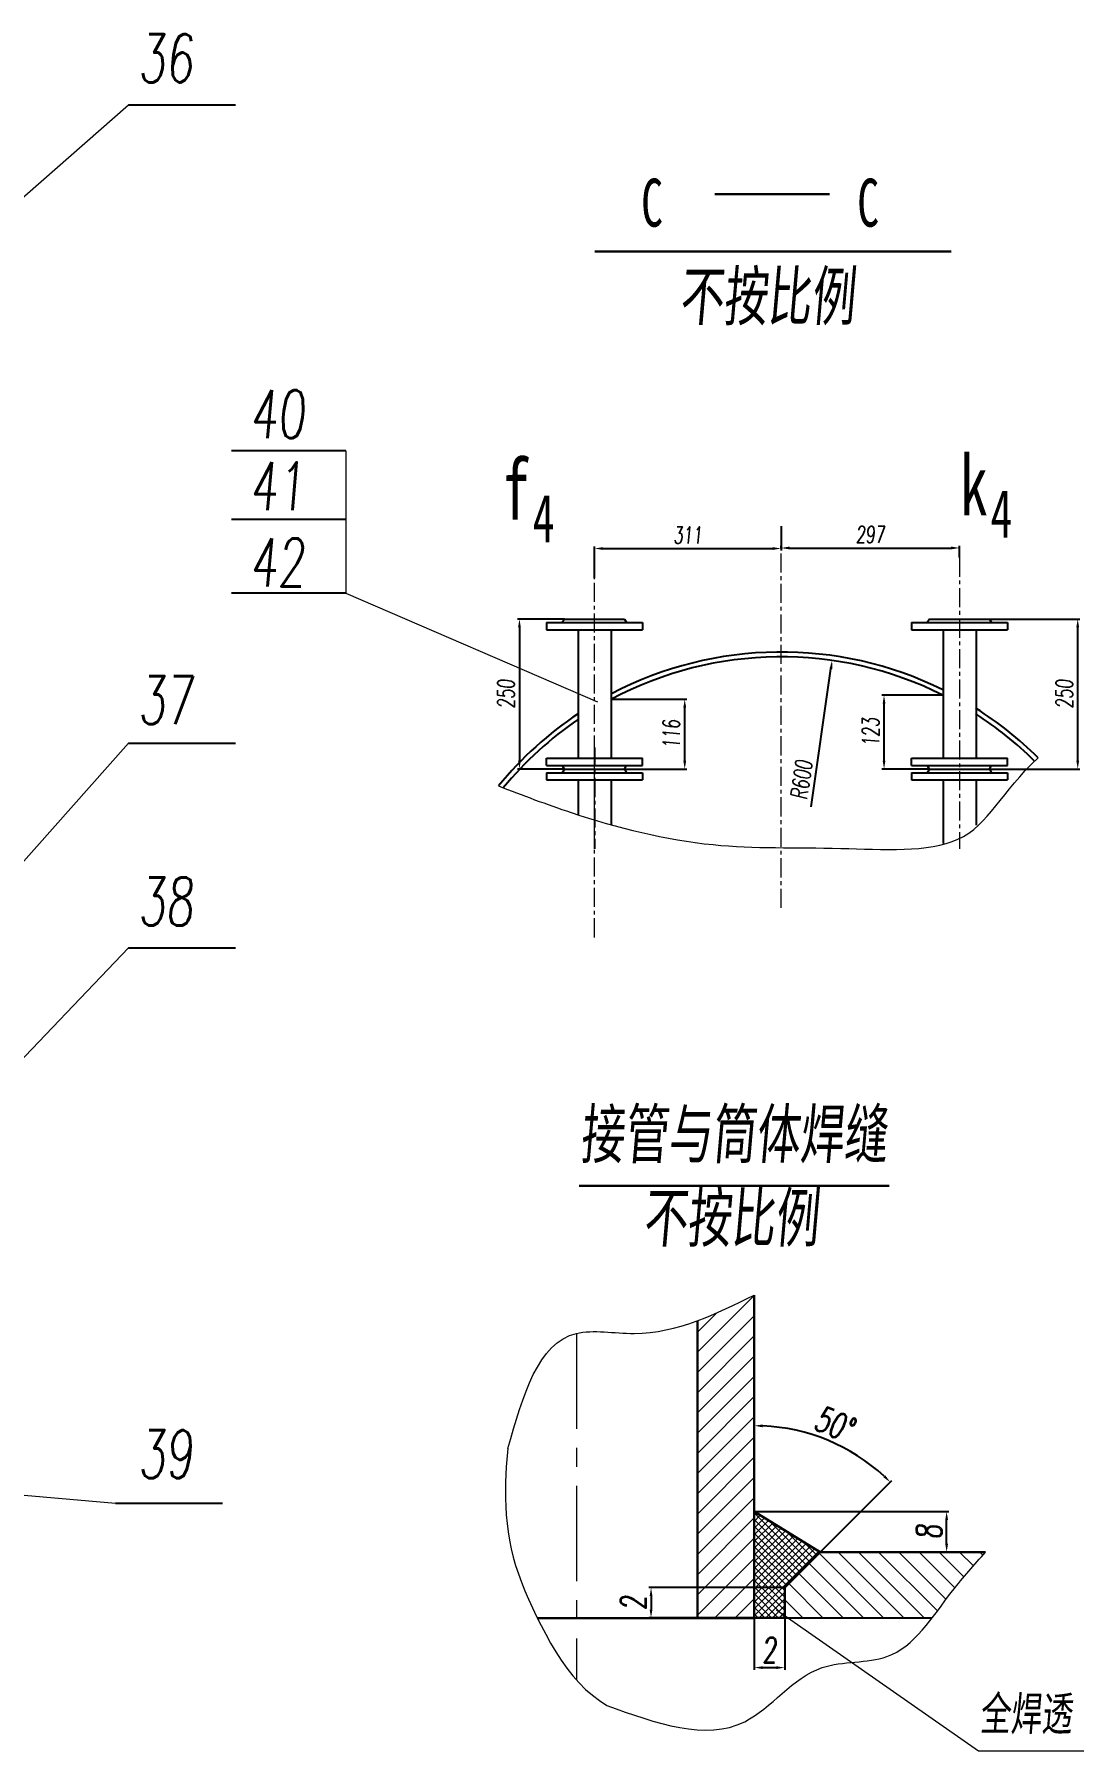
# Model space of a CAD drawing. Header units: millimetres. Extents: x 21194 to 30104, y -10888 to 2261.
# Drawn here: x 25051 to 26799, y -8094 to -5235 of the extents above; entities that cross this region are included whole.
import ezdxf

# ---------------------------------------------------------------- set-up
doc = ezdxf.new("R2010")
doc.units = ezdxf.units.MM
doc.linetypes.add('CENTER', pattern=[50.8, 31.75, -6.35, 6.35, -6.35])
doc.layers.get('0').update_dxf_attribs({"lineweight": 30})
doc.layers.add('01', color=7, linetype='Continuous')
doc.layers.add('05', color=4, linetype='CENTER')
for name, color, linetype, lineweight in [('中心线', 1, 'CENTER', 9), ('剖面线', 2, 'Continuous', 9), ('填充线', 2, 'Continuous', 9), ('标注线', 3, 'Continuous', 15), ('细实线', 4, 'Continuous', 9)]:
    doc.layers.add(name, color=color, linetype=linetype, lineweight=lineweight)
doc.styles.get("Standard").update_dxf_attribs({"font": 'SIMFANG.TTF', "width": 0.67, "oblique": 5, "height": 7})
doc.styles.add('细斜', font='romans.shx', dxfattribs={"width": 0.67, "oblique": 5})
doc.dimstyles.new('ISO-25', dxfattribs={"dimscale": 2.8, "dimtxt": 10, "dimasz": 5, "dimexe": 1.25, "dimexo": 0, "dimgap": 3, "dimtad": 1, "dimdec": 1, "dimdsep": 46, "dimtxsty": '细斜', "dimcen": 2.5, "dimadec": 0, "dimazin": 0, "dimtfac": 1, "dimtdec": 1, "dimtmove": 1, "dimatfit": 1, "dimfxl": 0, "dimarcsym": 0})

# ---------------------------------------------------------------- blocks, each defined once
blk = doc.blocks.new('*D90')
at = {"layer": 'Defpoints', "color": 0}
for p in [(26250.5, -7334.8), (26410.6, -7595.3), (26360.2, -7762.9), (26301.1, -7822), (26250.5, -7872.7)]:
    blk.add_point(p, dxfattribs=at)
at = {"layer": '细实线', "color": 0, "lineweight": -2}
blk.add_line((26360.2, -7762.9), (26479.4, -7643.7), dxfattribs=at)
blk.add_arc((26250.5, -7872.6), 320.3, 47.5049, 87.4951, dxfattribs=at)
at = {"layer": '细实线', "color": 0}
for points in [[(26264.4, -7555), (26264.5, -7550.3), (26250.5, -7552.4)], [(26468.4, -7634.8), (26465.2, -7638.2), (26476.9, -7646.2)]]:
    blk.add_solid(points, dxfattribs=at)
at = {"layer": '细实线', "color": 0, "insert": (26384.3, -7549.6), "char_height": 42, "attachment_point": 5, "rotation": 337.5, "style": '细斜'}
blk.add_mtext('50%%d', dxfattribs=at)
blk = doc.blocks.new('*D91')
at = {"layer": 'Defpoints', "color": 0}
for p in [(26250.5, -7872.7), (26301.1, -7872.7), (26301.1, -7955.3)]:
    blk.add_point(p, dxfattribs=at)
at = {"layer": '标注线', "color": 0, "lineweight": -2}
for p, q in [((26250.5, -7872.7), (26250.5, -7958.8)), ((26301.1, -7872.7), (26301.1, -7958.8)), ((26264.5, -7955.3), (26287.1, -7955.3))]:
    blk.add_line(p, q, dxfattribs=at)
at = {"layer": '标注线', "color": 0}
for points in [[(26264.5, -7953), (26264.5, -7957.7), (26250.5, -7955.3)], [(26287.1, -7953), (26287.1, -7957.7), (26301.1, -7955.3)]]:
    blk.add_solid(points, dxfattribs=at)
at = {"layer": '标注线', "color": 0, "insert": (26275.8, -7925.9), "char_height": 42, "attachment_point": 5, "style": '细斜'}
blk.add_mtext('2', dxfattribs=at)
blk = doc.blocks.new('*D92')
at = {"layer": 'Defpoints', "color": 0}
for p in [(26301.1, -7822), (26078.5, -7872.6), (26301.1, -7872.6)]:
    blk.add_point(p, dxfattribs=at)
at = {"layer": '标注线', "color": 0, "lineweight": -2}
for p, q in [((26301.1, -7822), (26075, -7822)), ((26078.5, -7836), (26078.5, -7858.6)), ((26301.1, -7872.6), (26075, -7872.6))]:
    blk.add_line(p, q, dxfattribs=at)
at = {"layer": '标注线', "color": 0}
for points in [[(26076.2, -7836), (26080.8, -7836), (26078.5, -7822)], [(26076.2, -7858.6), (26080.8, -7858.6), (26078.5, -7872.6)]]:
    blk.add_solid(points, dxfattribs=at)
at = {"layer": '标注线', "color": 0, "insert": (26049.1, -7847.3), "char_height": 42, "attachment_point": 5, "rotation": 90, "style": '细斜'}
blk.add_mtext('2', dxfattribs=at)
blk = doc.blocks.new('*D87')
at = {"layer": 'Defpoints', "color": 0}
for p in [(26295.2, -6054), (26295.2, -6091.2), (25984.2, -6140.3)]:
    blk.add_point(p, dxfattribs=at)
at = {"layer": '标注线', "color": 0, "lineweight": -2}
for p, q in [((26295.2, -6054), (26295.2, -6094.7)), ((25984.2, -6140.3), (25984.2, -6087.7)), ((25998.2, -6091.2), (26281.2, -6091.2))]:
    blk.add_line(p, q, dxfattribs=at)
at = {"layer": '标注线', "color": 0}
for points in [[(25998.2, -6088.8), (25998.2, -6093.5), (25984.2, -6091.2)], [(26281.2, -6088.8), (26281.2, -6093.5), (26295.2, -6091.2)]]:
    blk.add_solid(points, dxfattribs=at)
at = {"layer": '标注线', "color": 0, "insert": (26139.7, -6068.8), "char_height": 28, "attachment_point": 5, "style": '细斜'}
blk.add_mtext('311', dxfattribs=at)
blk = doc.blocks.new('*D32')
at = {"layer": 'Defpoints', "color": 0}
for p in [(25934.2, -6208.6), (25859.3, -6458.6), (25934.2, -6458.6)]:
    blk.add_point(p, dxfattribs=at)
at = {"layer": '标注线', "color": 0, "lineweight": -2}
for p, q in [((25934.2, -6208.6), (25855.8, -6208.6)), ((25859.3, -6222.6), (25859.3, -6444.6)), ((25934.2, -6458.6), (25855.8, -6458.6))]:
    blk.add_line(p, q, dxfattribs=at)
at = {"layer": '标注线', "color": 0}
for points in [[(25857, -6222.6), (25861.6, -6222.6), (25859.3, -6208.6)], [(25857, -6444.6), (25861.6, -6444.6), (25859.3, -6458.6)]]:
    blk.add_solid(points, dxfattribs=at)
at = {"layer": '标注线', "color": 0, "insert": (25836.9, -6333.6), "char_height": 28, "attachment_point": 5, "rotation": 90, "style": '细斜'}
blk.add_mtext('250', dxfattribs=at)
blk = doc.blocks.new('*D30')
at = {"layer": 'Defpoints', "color": 0}
for p in [(26466.6, -6335.4), (26564.5, -6335.4), (26542.2, -6458.6)]:
    blk.add_point(p, dxfattribs=at)
at = {"layer": '标注线', "color": 0, "lineweight": -2}
for p, q in [((26564.5, -6335.4), (26463.1, -6335.4)), ((26466.6, -6444.6), (26466.6, -6349.4)), ((26542.2, -6458.6), (26463.1, -6458.6))]:
    blk.add_line(p, q, dxfattribs=at)
at = {"layer": '标注线', "color": 0}
for points in [[(26464.3, -6349.4), (26468.9, -6349.4), (26466.6, -6335.4)], [(26464.3, -6444.6), (26468.9, -6444.6), (26466.6, -6458.6)]]:
    blk.add_solid(points, dxfattribs=at)
at = {"layer": '标注线', "color": 0, "insert": (26444.2, -6397), "char_height": 28, "attachment_point": 5, "rotation": 90, "style": '细斜'}
blk.add_mtext('123', dxfattribs=at)
blk = doc.blocks.new('*D29')
at = {"layer": 'Defpoints', "color": 0}
for p in [(26012.7, -6342.3), (26134.6, -6342.3), (26034.2, -6458.6)]:
    blk.add_point(p, dxfattribs=at)
at = {"layer": '标注线', "color": 0, "lineweight": -2}
for p, q in [((26012.7, -6342.3), (26138.1, -6342.3)), ((26134.6, -6444.6), (26134.6, -6356.3)), ((26034.2, -6458.6), (26138.1, -6458.6))]:
    blk.add_line(p, q, dxfattribs=at)
at = {"layer": '标注线', "color": 0}
for points in [[(26132.3, -6356.3), (26137, -6356.3), (26134.6, -6342.3)], [(26132.3, -6444.6), (26137, -6444.6), (26134.6, -6458.6)]]:
    blk.add_solid(points, dxfattribs=at)
at = {"layer": '标注线', "color": 0, "insert": (26112.2, -6400.4), "char_height": 28, "attachment_point": 5, "rotation": 90, "style": '细斜'}
blk.add_mtext('116', dxfattribs=at)
blk = doc.blocks.new('*D31')
at = {"layer": 'Defpoints', "color": 0}
for p in [(26642.2, -6208.6), (26789.2, -6208.6), (26642.2, -6458.6)]:
    blk.add_point(p, dxfattribs=at)
at = {"layer": '标注线', "color": 0, "lineweight": -2}
for p, q in [((26642.2, -6208.6), (26792.7, -6208.6)), ((26789.2, -6444.6), (26789.2, -6222.6)), ((26642.2, -6458.6), (26792.7, -6458.6))]:
    blk.add_line(p, q, dxfattribs=at)
at = {"layer": '标注线', "color": 0}
for points in [[(26786.9, -6222.6), (26791.5, -6222.6), (26789.2, -6208.6)], [(26786.9, -6444.6), (26791.5, -6444.6), (26789.2, -6458.6)]]:
    blk.add_solid(points, dxfattribs=at)
at = {"layer": '标注线', "color": 0, "insert": (26766.8, -6333.6), "char_height": 28, "attachment_point": 5, "rotation": 90, "style": '细斜'}
blk.add_mtext('250', dxfattribs=at)
blk = doc.blocks.new('*D26')
at = {"layer": 'Defpoints', "color": 0}
for p in [(26380.1, -6277.6), (26295.2, -6871.6)]:
    blk.add_point(p, dxfattribs=at)
at = {"layer": '标注线', "color": 0, "lineweight": -2}
blk.add_line((26345.3, -6521.2), (26378.1, -6291.5), dxfattribs=at)
at = {"layer": '标注线', "color": 0}
blk.add_solid([(26375.8, -6291.1), (26380.4, -6291.8), (26380.1, -6277.6)], dxfattribs=at)
at = {"layer": '标注线', "color": 0, "insert": (26329.1, -6476.3), "char_height": 28, "attachment_point": 5, "rotation": 81.8643, "style": '细斜'}
blk.add_mtext('R600', dxfattribs=at)
blk = doc.blocks.new('*D89')
at = {"layer": 'Defpoints', "color": 0}
for p in [(26250.5, -7695.4), (26570.8, -7695.4), (26360.2, -7762.9)]:
    blk.add_point(p, dxfattribs=at)
at = {"layer": '标注线', "color": 0, "lineweight": -2}
for p, q in [((26250.5, -7695.4), (26574.3, -7695.4)), ((26570.8, -7748.9), (26570.8, -7709.4)), ((26360.2, -7762.9), (26574.3, -7762.9))]:
    blk.add_line(p, q, dxfattribs=at)
at = {"layer": '标注线', "color": 0}
for points in [[(26568.5, -7709.4), (26573.2, -7709.4), (26570.8, -7695.4)], [(26568.5, -7748.9), (26573.2, -7748.9), (26570.8, -7762.9)]]:
    blk.add_solid(points, dxfattribs=at)
at = {"layer": '标注线', "color": 0, "insert": (26541.4, -7729.2), "char_height": 42, "attachment_point": 5, "rotation": 90, "style": '细斜'}
blk.add_mtext('8', dxfattribs=at)
blk = doc.blocks.new('*D18')
at = {"layer": 'Defpoints', "color": 0}
for p in [(26295.2, -6090.3), (26592.2, -6090.3), (26592.2, -6106.3)]:
    blk.add_point(p, dxfattribs=at)
at = {"layer": '标注线', "color": 0, "lineweight": -2}
for p, q in [((26295.2, -6090.3), (26295.2, -6086.8)), ((26592.2, -6106.3), (26592.2, -6086.8)), ((26309.2, -6090.3), (26578.2, -6090.3))]:
    blk.add_line(p, q, dxfattribs=at)
at = {"layer": '标注线', "color": 0}
for points in [[(26309.2, -6087.9), (26309.2, -6092.6), (26295.2, -6090.3)], [(26578.2, -6087.9), (26578.2, -6092.6), (26592.2, -6090.3)]]:
    blk.add_solid(points, dxfattribs=at)
at = {"layer": '标注线', "color": 0, "insert": (26443.7, -6067.9), "char_height": 28, "attachment_point": 5, "style": '细斜'}
blk.add_mtext('297', dxfattribs=at)

msp = doc.modelspace()

# ---------------------------------------------------------------- hatches: boundary and pattern name
at = {"layer": '剖面线', "ltscale": 3}
h = msp.add_hatch(dxfattribs=at)
h.set_pattern_fill('ANSI31', color=256, scale=7.5, style=0)
h.set_pattern_definition([(45, (-39595.162, -33376.158), (-16.83798, 16.83798), [])])
edge = h.paths.add_edge_path()
edge.add_spline(control_points=[(26250.48, -7334.78), (26219.86, -7349.65), (26189.27, -7364.89), (26157.72, -7376.75)], knot_values=[856.6772242, 856.6772242, 856.6772242, 856.6772242, 1057.979043, 1057.979043, 1057.979043, 1057.979043], degree=3, periodic=0)
edge.add_line((26157.72, -7376.75), (26155.88, -7383.61))
edge.add_line((26155.88, -7383.61), (26155.88, -7872.61))
edge.add_line((26155.88, -7872.61), (26250.48, -7872.67))
edge.add_line((26250.48, -7872.67), (26250.48, -7334.78))
h = msp.add_hatch(dxfattribs=at)
h.set_pattern_fill('ANSI31', color=256, scale=7.5, angle=90, style=0)
h.set_pattern_definition([(135, (-39595.162, -33376.158), (-16.83798, -16.83798), [])])
edge = h.paths.add_edge_path()
edge.add_line((26360.17, -7762.93), (26301.11, -7821.99))
edge.add_line((26301.11, -7821.99), (26301.11, -7868.45))
edge.add_line((26301.11, -7868.45), (26307.2, -7872.71))
edge.add_line((26307.2, -7872.71), (26546.44, -7872.85))
edge.add_spline(control_points=[(26546.44, -7872.85), (26557.77, -7858.19), (26585.34, -7819.46), (26617.11, -7783.81), (26635.84, -7762.93)], knot_values=[1200.4380877, 1200.4380877, 1200.4380877, 1200.4380877, 1305.5845177, 1461.5012241, 1461.5012241, 1461.5012241, 1461.5012241], degree=3, periodic=0)
edge.add_line((26635.84, -7762.93), (26360.17, -7762.93))
at = {"layer": '填充线', "ltscale": 3}
h = msp.add_hatch(dxfattribs=at)
h.set_pattern_fill('ANSI37', color=256, scale=2.5, style=0)
h.set_pattern_definition([(45, (-39758.515, -33724.816), (-5.6126601, 5.6126601), []), (135, (-39758.515, -33724.816), (-5.6126601, -5.6126601), [])])
h.paths.add_polyline_path([(26360.17, -7762.93), (26250.48, -7695.43), (26250.48, -7872.67), (26301.11, -7872.7), (26301.11, -7821.99)])

# ---------------------------------------------------------------- linework, layer by layer
for p, q in [((26184.51, -5500.72), (26375.93, -5500.72)), ((25984.73, -5596.21), (26578.27, -5596.21)), ((25958.87, -7153.01), (26475.38, -7153.01)), ((26250.48, -7334.78), (26250.48, -7872.67)), ((26155.88, -7377.44), (26155.88, -7872.61)), ((26360.17, -7762.93), (26250.48, -7695.43)), ((26360.17, -7762.93), (26301.11, -7821.99)), ((26360.17, -7762.93), (26635.84, -7762.93)), ((26360.59, -7762.93), (26635.84, -7762.93)), ((26301.11, -7821.99), (26301.11, -7872.61)), ((26155.88, -7872.61), (26546.44, -7872.85))]:
    msp.add_line(p, q)
at = {"ltscale": 3}
msp.add_line((26250.48, -7872.67), (25889.1, -7872.67), dxfattribs=at)
at = {"layer": '01', "ltscale": 3}
for p, q in [((25208.23, -5352.1), (25386.53, -5352.1)), ((25569.95, -5928.23), (25379.82, -5928.23)), ((25569.95, -6042.73), (25379.82, -6042.73)), ((25569.95, -6165.65), (25379.82, -6165.65)), ((25208.23, -6415.14), (25386.53, -6415.14)), ((25208.23, -6756.25), (25386.53, -6756.25)), ((25186.61, -7681.64), (25364.91, -7681.64))]:
    msp.add_line(p, q, dxfattribs=at)
at = {"layer": '01'}
for p, q in [((25904.18, -6214.58), (26064.18, -6214.58)), ((25904.18, -6214.58), (25904.18, -6226.58)), ((25904.18, -6226.58), (26064.18, -6226.58)), ((25934.18, -6208.58), (25930.68, -6214.58)), ((25934.18, -6208.58), (26034.18, -6208.58)), ((25934.18, -6208.58), (26034.18, -6208.58)), ((25957.71, -6440.58), (25957.71, -6226.58)), ((26012.66, -6440.58), (26012.66, -6226.58)), ((26034.18, -6208.58), (26037.68, -6214.58)), ((26064.18, -6214.58), (26064.18, -6226.58)), ((26512.18, -6214.58), (26672.18, -6214.58)), ((26512.18, -6214.58), (26512.18, -6226.58)), ((26512.18, -6226.58), (26672.18, -6226.58)), ((26542.18, -6208.58), (26538.68, -6214.58)), ((26542.18, -6208.58), (26642.18, -6208.58)), ((26542.18, -6208.58), (26642.18, -6208.58)), ((26565.71, -6440.58), (26565.71, -6226.58)), ((26620.67, -6440.58), (26620.67, -6226.58)), ((26642.18, -6208.58), (26645.68, -6214.58)), ((26672.18, -6214.58), (26672.18, -6226.58)), ((25904.18, -6440.58), (26064.18, -6440.58)), ((25904.18, -6452.58), (25904.18, -6440.58)), ((25904.18, -6452.58), (26064.18, -6452.58)), ((25934.18, -6458.58), (25930.68, -6452.58)), ((25934.18, -6458.58), (25930.68, -6464.58)), ((25934.18, -6458.58), (26034.18, -6458.58)), ((26034.18, -6458.58), (26037.68, -6452.58)), ((26034.18, -6458.58), (26037.68, -6464.58)), ((26064.18, -6452.58), (26064.18, -6440.58)), ((26512.18, -6440.58), (26672.18, -6440.58)), ((26512.18, -6452.58), (26512.18, -6440.58)), ((26512.18, -6452.58), (26672.18, -6452.58)), ((26542.18, -6458.58), (26538.68, -6452.58)), ((26542.18, -6458.58), (26538.68, -6464.58)), ((26542.18, -6458.58), (26642.18, -6458.58)), ((26642.18, -6458.58), (26645.68, -6452.58)), ((26642.18, -6458.58), (26645.68, -6464.58)), ((26672.18, -6452.58), (26672.18, -6440.58)), ((25904.18, -6464.58), (26064.18, -6464.58)), ((25904.18, -6464.58), (25904.18, -6476.58)), ((25904.18, -6476.58), (26064.18, -6476.58)), ((25957.71, -6534.92), (25957.71, -6476.58)), ((26012.66, -6551.46), (26012.66, -6476.58)), ((26064.18, -6464.58), (26064.18, -6476.58)), ((26512.18, -6464.58), (26672.18, -6464.58)), ((26512.18, -6464.58), (26512.18, -6476.58)), ((26512.18, -6476.58), (26672.18, -6476.58)), ((26565.71, -6582.75), (26565.71, -6476.58)), ((26620.67, -6551.82), (26620.67, -6476.58)), ((26672.18, -6464.58), (26672.18, -6476.58))]:
    msp.add_line(p, q, dxfattribs=at)
for radius, start, end in [(608, 63.70507, 117.68827), (600, 63.32697, 118.0899), (608, 123.71409, 140.72301), (600, 124.22538, 140.47389), (608, 45.27352, 57.76588), (600, 45.36331, 57.28288)]:
    msp.add_arc((26295.18, -6871.58), radius, start, end, dxfattribs=at)
at = {"layer": '05'}
msp.add_line((25984.18, -6422.54), (25984.18, -6591.3), dxfattribs=at)
at = {"layer": '中心线'}
for p, q in [((26295.18, -6689.76), (26295.18, -6054.02)), ((26592.18, -6106.31), (26592.18, -6591.3)), ((25984.18, -6738.92), (25984.18, -6140.35))]:
    msp.add_line(p, q, dxfattribs=at)
at = {"layer": '中心线', "ltscale": 5}
msp.add_line((25954.31, -7398.57), (25954.31, -7975.94), dxfattribs=at)
at = {"layer": '填充线'}
for p, q in [((26155.88, -7383.61), (26157.72, -7376.75)), ((26648.82, -8043.01), (26648.6, -8042.79))]:
    msp.add_line(p, q, dxfattribs=at)
at = {"layer": '标注线'}
for p, q in [((24346.11, -6106.61), (25208.23, -5352.1)), ((25569.95, -6165.65), (25989.15, -6346.8)), ((26542.18, -6208.58), (26642.18, -6208.58)), ((26542.18, -6208.58), (26642.18, -6208.58)), ((24538.57, -7169.65), (25208.23, -6415.14)), ((24538.57, -7457.96), (25208.23, -6756.25)), ((23885.21, -7567.46), (25186.61, -7681.64)), ((26360.17, -7762.93), (26301.11, -7821.99))]:
    msp.add_line(p, q, dxfattribs=at)
at = {"layer": '标注线', "ltscale": 3}
for p, q in [((25569.95, -5928.23), (25569.95, -6165.65)), ((26287.31, -7858.82), (26623.77, -8093.66)), ((26623.77, -8093.66), (26799.1, -8093.66))]:
    msp.add_line(p, q, dxfattribs=at)
at = {"layer": '标注线'}
msp.add_open_spline([(25824.53, -6486.67), (25864.4, -6502.19), (25980, -6545.85), (26173.75, -6594.3), (26381.22, -6586.31), (26621.43, -6603.89), (26662.11, -6496.65), (26723.04, -6439.61)], degree=3, knots=[41.4893904, 41.4893904, 41.4893904, 41.4893904, 170.183291, 412.5024801, 625.3411845, 821.1740954, 1027.8578633, 1027.8578633, 1027.8578633, 1027.8578633], dxfattribs=at)
at = {"layer": '细实线'}
msp.add_lwpolyline([(25840.25, -7590.29), (25839.52, -7596.34), (25838.33, -7608.58), (25837.4, -7621.01), (25836.73, -7633.68), (25836.3, -7646.63), (25836.11, -7659.87), (25836.21, -7673.37), (25836.63, -7687.09), (25837.44, -7700.97), (25838.68, -7714.97), (25840.39, -7729.04), (25842.63, -7743.12), (25845.45, -7757.18), (25848.88, -7771.18), (25852.9, -7785.13), (25857.48, -7799.09), (25862.61, -7813.08), (25868.24, -7827.16), (25874.35, -7841.35), (25880.9, -7855.69), (25887.88, -7870.23), (25895.25, -7884.97), (25903.02, -7899.78), (25911.2, -7914.49), (25919.8, -7928.94), (25928.83, -7942.96), (25938.3, -7956.38), (25948.22, -7969.05), (25958.59, -7980.79), (25969.43, -7991.48), (25980.73, -8001.22), (25992.48, -8010.11), (26004.66, -8018.3)], dxfattribs=at)
for points, knots in [([(25840.25, -7590.29), (25865.07, -7502.21), (25900.56, -7376.19), (26093.79, -7413.39), (26186.62, -7365.77), (26250.48, -7334.78)], [0, 0, 0, 0, 446.1674812, 638.2485859, 1057.979043, 1057.979043, 1057.979043, 1057.979043]), ([(26004.66, -8018.3), (26087.26, -8048.13), (26226.02, -8098.24), (26338.89, -7936.79), (26496.82, -7955.19), (26560.44, -7847.4), (26617.11, -7783.81), (26635.84, -7762.93)], [0, 0, 0, 0, 462.8862719, 777.6538039, 995.8382129, 1305.5845177, 1461.5012241, 1461.5012241, 1461.5012241, 1461.5012241])]:
    msp.add_open_spline(points, degree=3, knots=knots, dxfattribs=at)

# ---------------------------------------------------------------- texts
at = {"style": '细斜', "oblique": 5, "width": 0.67}
for s, p in [('36', (25223.82, -5314.64)), ('40', (25409.96, -5907.29)), ('41', (25409.96, -6027.48)), ('42', (25409.96, -6154.32)), ('37', (25223.82, -6383.61)), ('38', (25223.82, -6719.16)), ('39', (25223.82, -7639.75))]:
    msp.add_text(s, height=80, dxfattribs=at).set_placement(p)
at = {"layer": '细实线', "width": 0.67}
for s, height, p in [('C', 80, (26062, -5555.02)), ('C', 80, (26421.88, -5555.02)), ('f', 101.25, (25830.46, -6043.29)), ('k', 101.25, (26593.14, -6035.62)), ('4', 80, (25881.26, -6080.64)), ('4', 80, (26643.94, -6072.98))]:
    msp.add_text(s, height=height, dxfattribs=at).set_placement(p)
at = {"layer": '细实线', "attachment_point": 1}
for s, insert, char_height in [('不按比例', (26125.47, -5630.56), 80), ('接管与筒体焊缝', (25960.14, -7026.23), 80), ('不按比例', (26065.06, -7165.58), 80), ('全焊透', (26625.6, -8003.65), 56.25)]:
    msp.add_mtext(s, dxfattribs=dict(at, insert=insert, char_height=char_height))

# ---------------------------------------------------------------- dimensions: what is measured, and where the dimension line sits
at = {"layer": '标注线'}
dim = msp.add_linear_dim(base=(26295.18, -6091.17), p1=(25984.18, -6140.35), p2=(26295.18, -6054.02), angle=180, dimstyle='ISO-25', dxfattribs=at)
dim.commit()
dim.dimension.update_dxf_attribs({"geometry": '*D87', "text_midpoint": (26139.68, -6091.17), "dimtype": 160})
for base, p1, p2, angle, picture, middle in [((26592.18, -6090.27), (26295.18, -6090.27), (26592.18, -6106.31), 180, '*D18', (26443.68, -6067.87)), ((25859.29, -6458.58), (25934.18, -6208.58), (25934.18, -6458.58), 90, '*D32', (25836.89, -6333.58)), ((26789.2, -6208.58), (26642.18, -6458.58), (26642.18, -6208.58), 90, '*D31', (26766.8, -6333.58))]:
    dim = msp.add_linear_dim(base=base, p1=p1, p2=p2, angle=angle, dimstyle='ISO-25', dxfattribs=at)
    dim.commit()
    dim.dimension.update_dxf_attribs({"geometry": picture, "text_midpoint": middle})
dim = msp.add_radius_dim(center=(26295.18, -6871.58), mpoint=(26380.09, -6277.62), dimstyle='ISO-25', dxfattribs=at)
dim.commit()
dim.dimension.update_dxf_attribs({"geometry": '*D26', "text_midpoint": (26351.23, -6479.46), "dimtype": 164})
for base, p1, p2, picture, middle in [((26134.63, -6342.25), (26034.18, -6458.58), (26012.66, -6342.25), '*D29', (26112.23, -6400.41)), ((26466.6, -6335.43), (26542.18, -6458.58), (26564.51, -6335.43), '*D30', (26444.2, -6397))]:
    dim = msp.add_linear_dim(base=base, p1=p1, p2=p2, angle=90, dimstyle='ISO-25', override={"dimdec": 0}, dxfattribs=at)
    dim.commit()
    dim.dimension.update_dxf_attribs({"geometry": picture, "text_midpoint": middle})
for base, p1, p2, text, picture, middle in [((26570.84, -7695.43), (26360.17, -7762.93), (26250.48, -7695.43), '8', '*D89', (26541.44, -7729.18)), ((26078.49, -7872.61), (26301.11, -7821.99), (26301.11, -7872.61), '2', '*D92', (26049.09, -7847.3))]:
    dim = msp.add_linear_dim(base=base, p1=p1, p2=p2, angle=90, text=text, dimstyle='ISO-25', override={"dimtxt": 15}, dxfattribs=at)
    dim.commit()
    dim.dimension.update_dxf_attribs({"geometry": picture, "text_midpoint": middle})
dim = msp.add_linear_dim(base=(26301.11, -7955.33), p1=(26250.48, -7872.67), p2=(26301.11, -7872.67), text='2', dimstyle='ISO-25', override={"dimtxt": 15}, dxfattribs=at)
dim.commit()
dim.dimension.update_dxf_attribs({"geometry": '*D91', "text_midpoint": (26275.79, -7925.93)})
at = {"layer": '细实线'}
dim = msp.add_angular_dim_2l(base=(26410.61, -7595.26), line1=((26360.17, -7762.93), (26301.11, -7821.99)), line2=((26250.48, -7334.78), (26250.48, -7872.67)), text='50%%d', dimstyle='ISO-25', override={"dimtxt": 15}, dxfattribs=at)
dim.commit()
dim.dimension.update_dxf_attribs({"geometry": '*D90', "text_midpoint": (26384.29, -7549.57)})

doc.saveas('drawing.dxf')
